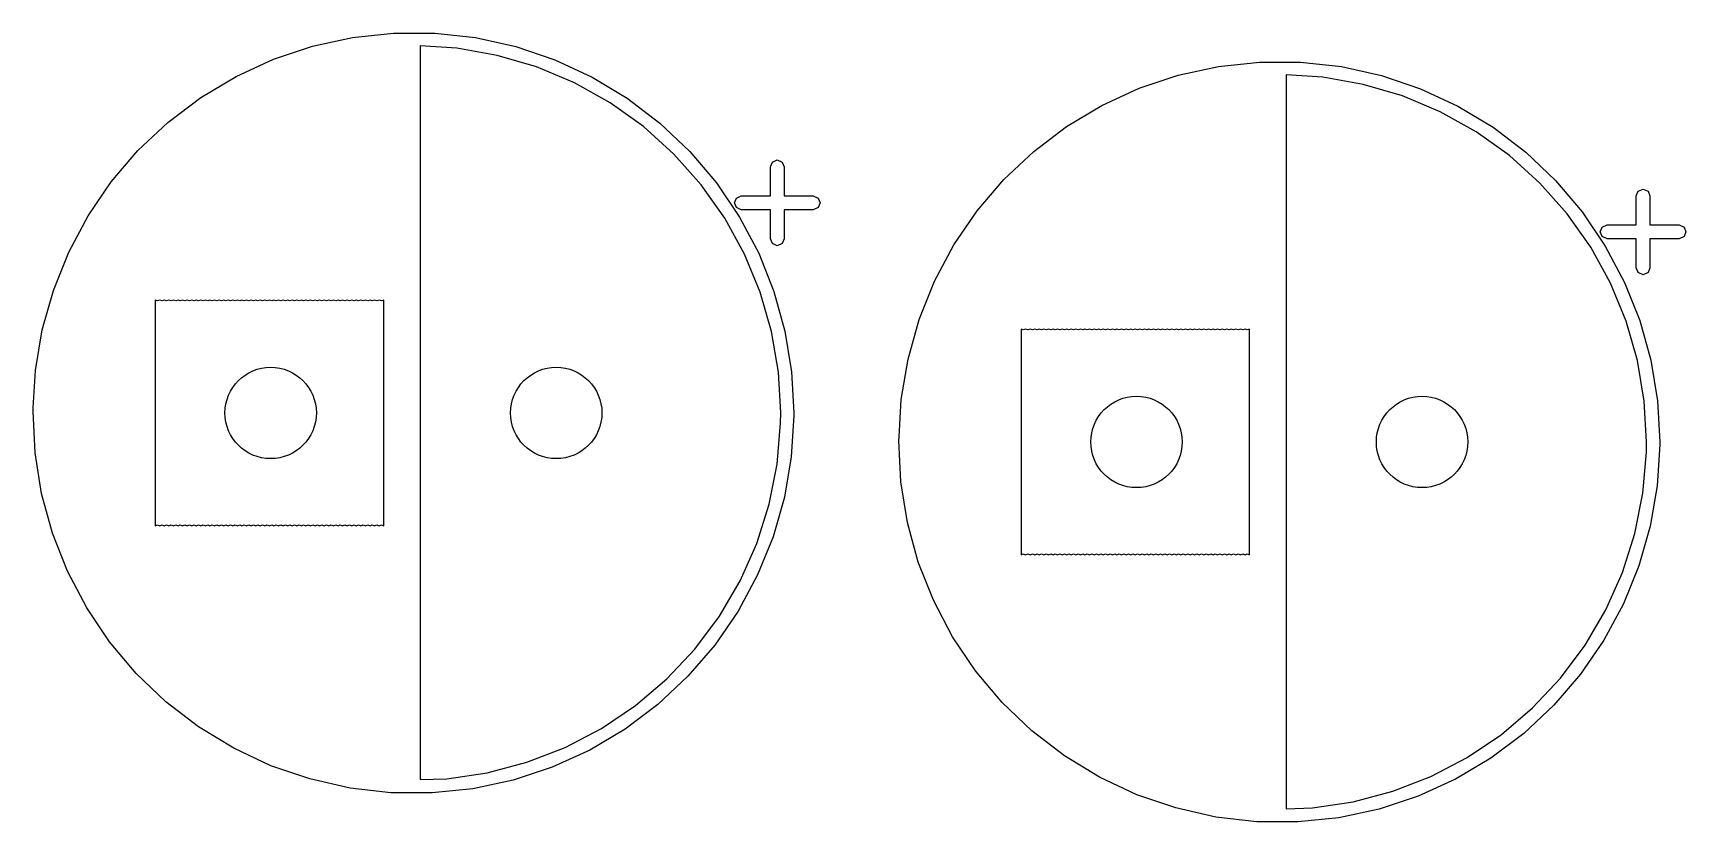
# Model space of a CAD drawing. Extents: x 88 to 116, y -225 to -45.
# Drawn here: x 94.48 to 108.95, y -195.1 to -188.19 of the extents above; entities that cross this region are included whole.
import ezdxf

# ---------------------------------------------------------------- set-up
doc = ezdxf.new("R2010")
doc.units = 0
doc.layers.add('BLACK', color=7, linetype='CONTINUOUS')

msp = doc.modelspace()

# ---------------------------------------------------------------- linework, layer by layer
at = {"layer": 'BLACK', "linetype": 'CONTINUOUS'}
for p, q in [((96.9257, -188.306), (97.2776, -188.229)), ((97.2776, -188.229), (97.6357, -188.191)), ((97.6357, -188.191), (97.9959, -188.191)), ((97.9959, -188.191), (98.3539, -188.231)), ((98.3539, -188.231), (98.7055, -188.309)), ((96.5841, -188.42), (96.9257, -188.306)), ((98.1907, -188.324), (97.87, -188.303)), ((97.87, -188.303), (97.87, -194.726)), ((98.5442, -188.386), (98.1907, -188.324)), ((98.8885, -188.487), (98.5442, -188.386)), ((98.7055, -188.309), (99.0467, -188.424)), ((96.2569, -188.57), (96.5841, -188.42)), ((99.2194, -188.626), (98.8885, -188.487)), ((99.0467, -188.424), (99.3733, -188.576)), ((104.506, -188.56), (104.858, -188.483)), ((104.858, -188.483), (105.216, -188.445)), ((105.216, -188.445), (105.576, -188.445)), ((105.576, -188.445), (105.934, -188.485)), ((105.934, -188.485), (106.286, -188.563)), ((95.9479, -188.755), (96.2569, -188.57)), ((99.5327, -188.801), (99.2194, -188.626)), ((99.3733, -188.576), (99.6817, -188.762)), ((103.837, -188.824), (104.164, -188.674)), ((104.164, -188.674), (104.506, -188.56)), ((105.771, -188.578), (105.45, -188.557)), ((105.45, -188.557), (105.45, -194.98)), ((106.124, -188.64), (105.771, -188.578)), ((106.468, -188.741), (106.124, -188.64)), ((106.286, -188.563), (106.627, -188.678)), ((106.627, -188.678), (106.953, -188.83)), ((95.6606, -188.973), (95.9479, -188.755)), ((99.8246, -189.01), (99.5327, -188.801)), ((99.6817, -188.762), (99.9682, -188.98)), ((103.528, -189.009), (103.837, -188.824)), ((106.799, -188.88), (106.468, -188.741)), ((106.953, -188.83), (107.262, -189.016)), ((95.3985, -189.22), (95.6606, -188.973)), ((107.113, -189.055), (106.799, -188.88)), ((100.091, -189.251), (99.8246, -189.01)), ((99.9682, -188.98), (100.229, -189.228)), ((103.241, -189.227), (103.528, -189.009)), ((107.405, -189.264), (107.113, -189.055)), ((107.262, -189.016), (107.548, -189.234)), ((95.1646, -189.493), (95.3985, -189.22)), ((100.33, -189.519), (100.091, -189.251)), ((100.229, -189.228), (100.462, -189.503)), ((102.979, -189.474), (103.241, -189.227)), ((107.671, -189.505), (107.405, -189.264)), ((107.548, -189.234), (107.809, -189.482)), ((100.935, -189.362), (100.953, -189.32)), ((100.935, -189.617), (100.935, -189.362)), ((100.953, -189.32), (100.995, -189.302)), ((100.995, -189.302), (101.038, -189.32)), ((101.038, -189.32), (101.055, -189.362)), ((101.055, -189.362), (101.055, -189.617)), ((94.9616, -189.791), (95.1646, -189.493)), ((100.537, -189.812), (100.33, -189.519)), ((100.462, -189.503), (100.664, -189.801)), ((102.745, -189.747), (102.979, -189.474)), ((107.91, -189.773), (107.671, -189.505)), ((107.809, -189.482), (108.042, -189.757)), ((108.533, -189.574), (108.575, -189.556)), ((108.575, -189.556), (108.618, -189.574)), ((100.62, -189.677), (100.638, -189.635)), ((100.638, -189.719), (100.62, -189.677)), ((100.638, -189.635), (100.68, -189.617)), ((100.68, -189.617), (100.935, -189.617)), ((101.055, -189.617), (101.31, -189.617)), ((101.31, -189.617), (101.353, -189.635)), ((101.353, -189.635), (101.37, -189.677)), ((101.37, -189.677), (101.353, -189.719)), ((108.515, -189.616), (108.533, -189.574)), ((108.515, -189.871), (108.515, -189.616)), ((108.618, -189.574), (108.635, -189.616)), ((108.635, -189.616), (108.635, -189.871)), ((94.792, -190.109), (94.9616, -189.791)), ((100.709, -190.127), (100.537, -189.812)), ((100.68, -189.737), (100.638, -189.719)), ((100.664, -189.801), (100.833, -190.119)), ((100.935, -189.737), (100.68, -189.737)), ((100.935, -189.992), (100.935, -189.737)), ((101.31, -189.737), (101.055, -189.737)), ((101.055, -189.737), (101.055, -189.992)), ((101.353, -189.719), (101.31, -189.737)), ((102.542, -190.045), (102.745, -189.747)), ((108.117, -190.066), (107.91, -189.773)), ((108.042, -189.757), (108.244, -190.055)), ((108.2, -189.931), (108.218, -189.889)), ((108.218, -189.973), (108.2, -189.931)), ((108.218, -189.889), (108.26, -189.871)), ((108.26, -189.991), (108.218, -189.973)), ((108.26, -189.871), (108.515, -189.871)), ((108.515, -189.991), (108.26, -189.991)), ((108.515, -190.246), (108.515, -189.991)), ((108.635, -189.871), (108.89, -189.871)), ((108.89, -189.991), (108.635, -189.991)), ((108.635, -189.991), (108.635, -190.246)), ((108.89, -189.871), (108.933, -189.889)), ((108.933, -189.973), (108.89, -189.991)), ((108.933, -189.889), (108.95, -189.931)), ((108.95, -189.931), (108.933, -189.973)), ((94.6577, -190.443), (94.792, -190.109)), ((100.846, -190.459), (100.709, -190.127)), ((100.833, -190.119), (100.966, -190.454)), ((100.953, -190.034), (100.935, -189.992)), ((100.995, -190.052), (100.953, -190.034)), ((101.038, -190.034), (100.995, -190.052)), ((101.055, -189.992), (101.038, -190.034)), ((102.372, -190.363), (102.542, -190.045)), ((108.289, -190.381), (108.117, -190.066)), ((108.244, -190.055), (108.413, -190.373)), ((108.533, -190.288), (108.515, -190.246)), ((108.635, -190.246), (108.618, -190.288)), ((102.238, -190.697), (102.372, -190.363)), ((108.426, -190.713), (108.289, -190.381)), ((108.413, -190.373), (108.546, -190.708)), ((108.575, -190.306), (108.533, -190.288)), ((108.618, -190.288), (108.575, -190.306)), ((94.5602, -190.79), (94.6577, -190.443)), ((95.569, -190.536), (95.549, -190.528)), ((95.549, -190.528), (95.549, -192.504)), ((95.589, -190.528), (95.569, -190.536)), ((95.609, -190.536), (95.589, -190.528)), ((95.629, -190.528), (95.609, -190.536)), ((95.649, -190.536), (95.629, -190.528)), ((95.669, -190.528), (95.649, -190.536)), ((95.689, -190.536), (95.669, -190.528)), ((95.709, -190.528), (95.689, -190.536)), ((95.729, -190.536), (95.709, -190.528)), ((95.749, -190.528), (95.729, -190.536)), ((95.769, -190.536), (95.749, -190.528)), ((95.789, -190.528), (95.769, -190.536)), ((95.809, -190.536), (95.789, -190.528)), ((95.829, -190.528), (95.809, -190.536)), ((95.849, -190.536), (95.829, -190.528)), ((95.869, -190.528), (95.849, -190.536)), ((95.889, -190.536), (95.869, -190.528)), ((95.909, -190.528), (95.889, -190.536)), ((95.929, -190.536), (95.909, -190.528)), ((95.949, -190.528), (95.929, -190.536)), ((95.969, -190.536), (95.949, -190.528)), ((95.989, -190.528), (95.969, -190.536)), ((96.009, -190.536), (95.989, -190.528)), ((96.029, -190.528), (96.009, -190.536)), ((96.049, -190.536), (96.029, -190.528)), ((96.069, -190.528), (96.049, -190.536)), ((96.089, -190.536), (96.069, -190.528)), ((96.109, -190.528), (96.089, -190.536)), ((96.129, -190.536), (96.109, -190.528)), ((96.149, -190.528), (96.129, -190.536)), ((96.169, -190.536), (96.149, -190.528)), ((96.189, -190.528), (96.169, -190.536)), ((96.209, -190.536), (96.189, -190.528)), ((96.229, -190.528), (96.209, -190.536)), ((96.249, -190.536), (96.229, -190.528)), ((96.269, -190.528), (96.249, -190.536)), ((96.289, -190.536), (96.269, -190.528)), ((96.309, -190.528), (96.289, -190.536)), ((96.329, -190.536), (96.309, -190.528)), ((96.349, -190.528), (96.329, -190.536)), ((96.369, -190.536), (96.349, -190.528)), ((96.389, -190.528), (96.369, -190.536)), ((96.409, -190.536), (96.389, -190.528)), ((96.429, -190.528), (96.409, -190.536)), ((96.449, -190.536), (96.429, -190.528)), ((96.469, -190.528), (96.449, -190.536)), ((96.489, -190.536), (96.469, -190.528)), ((96.509, -190.528), (96.489, -190.536)), ((96.529, -190.536), (96.509, -190.528)), ((96.549, -190.528), (96.529, -190.536)), ((96.569, -190.536), (96.549, -190.528)), ((96.589, -190.528), (96.569, -190.536)), ((96.609, -190.536), (96.589, -190.528)), ((96.629, -190.528), (96.609, -190.536)), ((96.649, -190.536), (96.629, -190.528)), ((96.669, -190.528), (96.649, -190.536)), ((96.689, -190.536), (96.669, -190.528)), ((96.709, -190.528), (96.689, -190.536)), ((96.729, -190.536), (96.709, -190.528)), ((96.749, -190.528), (96.729, -190.536)), ((96.769, -190.536), (96.749, -190.528)), ((96.789, -190.528), (96.769, -190.536)), ((96.809, -190.536), (96.789, -190.528)), ((96.829, -190.528), (96.809, -190.536)), ((96.849, -190.536), (96.829, -190.528)), ((96.869, -190.528), (96.849, -190.536)), ((96.889, -190.536), (96.869, -190.528)), ((96.909, -190.528), (96.889, -190.536)), ((96.929, -190.536), (96.909, -190.528)), ((96.949, -190.528), (96.929, -190.536)), ((96.969, -190.536), (96.949, -190.528)), ((96.989, -190.528), (96.969, -190.536)), ((97.009, -190.536), (96.989, -190.528)), ((97.029, -190.528), (97.009, -190.536)), ((97.049, -190.536), (97.029, -190.528)), ((97.069, -190.528), (97.049, -190.536)), ((97.089, -190.536), (97.069, -190.528)), ((97.1095, -190.528), (97.089, -190.536)), ((97.13, -190.536), (97.1095, -190.528)), ((97.15, -190.528), (97.13, -190.536)), ((97.17, -190.536), (97.15, -190.528)), ((97.19, -190.528), (97.17, -190.536)), ((97.21, -190.536), (97.19, -190.528)), ((97.23, -190.528), (97.21, -190.536)), ((97.25, -190.536), (97.23, -190.528)), ((97.27, -190.528), (97.25, -190.536)), ((97.29, -190.536), (97.27, -190.528)), ((97.31, -190.528), (97.29, -190.536)), ((97.33, -190.536), (97.31, -190.528)), ((97.35, -190.528), (97.33, -190.536)), ((97.37, -190.536), (97.35, -190.528)), ((97.39, -190.528), (97.37, -190.536)), ((97.41, -190.536), (97.39, -190.528)), ((97.43, -190.528), (97.41, -190.536)), ((97.45, -190.536), (97.43, -190.528)), ((97.47, -190.528), (97.45, -190.536)), ((97.49, -190.536), (97.47, -190.528)), ((97.51, -190.528), (97.49, -190.536)), ((97.53, -190.536), (97.51, -190.528)), ((97.55, -190.528), (97.53, -190.536)), ((97.55, -192.504), (97.55, -190.528)), ((100.945, -190.804), (100.846, -190.459)), ((100.966, -190.454), (101.062, -190.801)), ((102.14, -191.044), (102.238, -190.697)), ((108.525, -191.058), (108.426, -190.713)), ((108.546, -190.708), (108.642, -191.055)), ((94.5008, -191.145), (94.5602, -190.79)), ((101.005, -191.158), (100.945, -190.804)), ((101.062, -190.801), (101.121, -191.156)), ((103.149, -190.79), (103.129, -190.782)), ((103.129, -190.782), (103.129, -192.758)), ((103.169, -190.782), (103.149, -190.79)), ((103.189, -190.79), (103.169, -190.782)), ((103.209, -190.782), (103.189, -190.79)), ((103.229, -190.79), (103.209, -190.782)), ((103.249, -190.782), (103.229, -190.79)), ((103.269, -190.79), (103.249, -190.782)), ((103.289, -190.782), (103.269, -190.79)), ((103.309, -190.79), (103.289, -190.782)), ((103.329, -190.782), (103.309, -190.79)), ((103.349, -190.79), (103.329, -190.782)), ((103.369, -190.782), (103.349, -190.79)), ((103.389, -190.79), (103.369, -190.782)), ((103.409, -190.782), (103.389, -190.79)), ((103.429, -190.79), (103.409, -190.782)), ((103.449, -190.782), (103.429, -190.79)), ((103.469, -190.79), (103.449, -190.782)), ((103.489, -190.782), (103.469, -190.79)), ((103.509, -190.79), (103.489, -190.782)), ((103.529, -190.782), (103.509, -190.79)), ((103.549, -190.79), (103.529, -190.782)), ((103.569, -190.782), (103.549, -190.79)), ((103.589, -190.79), (103.569, -190.782)), ((103.609, -190.782), (103.589, -190.79)), ((103.629, -190.79), (103.609, -190.782)), ((103.649, -190.782), (103.629, -190.79)), ((103.669, -190.79), (103.649, -190.782)), ((103.689, -190.782), (103.669, -190.79)), ((103.709, -190.79), (103.689, -190.782)), ((103.729, -190.782), (103.709, -190.79)), ((103.749, -190.79), (103.729, -190.782)), ((103.769, -190.782), (103.749, -190.79)), ((103.789, -190.79), (103.769, -190.782)), ((103.809, -190.782), (103.789, -190.79)), ((103.829, -190.79), (103.809, -190.782)), ((103.849, -190.782), (103.829, -190.79)), ((103.869, -190.79), (103.849, -190.782)), ((103.889, -190.782), (103.869, -190.79)), ((103.909, -190.79), (103.889, -190.782)), ((103.929, -190.782), (103.909, -190.79)), ((103.949, -190.79), (103.929, -190.782)), ((103.969, -190.782), (103.949, -190.79)), ((103.989, -190.79), (103.969, -190.782)), ((104.009, -190.782), (103.989, -190.79)), ((104.029, -190.79), (104.009, -190.782)), ((104.049, -190.782), (104.029, -190.79)), ((104.069, -190.79), (104.049, -190.782)), ((104.089, -190.782), (104.069, -190.79)), ((104.109, -190.79), (104.089, -190.782)), ((104.129, -190.782), (104.109, -190.79)), ((104.149, -190.79), (104.129, -190.782)), ((104.169, -190.782), (104.149, -190.79)), ((104.189, -190.79), (104.169, -190.782)), ((104.209, -190.782), (104.189, -190.79)), ((104.229, -190.79), (104.209, -190.782)), ((104.249, -190.782), (104.229, -190.79)), ((104.269, -190.79), (104.249, -190.782)), ((104.289, -190.782), (104.269, -190.79)), ((104.309, -190.79), (104.289, -190.782)), ((104.329, -190.782), (104.309, -190.79)), ((104.349, -190.79), (104.329, -190.782)), ((104.369, -190.782), (104.349, -190.79)), ((104.389, -190.79), (104.369, -190.782)), ((104.409, -190.782), (104.389, -190.79)), ((104.429, -190.79), (104.409, -190.782)), ((104.449, -190.782), (104.429, -190.79)), ((104.469, -190.79), (104.449, -190.782)), ((104.489, -190.782), (104.469, -190.79)), ((104.509, -190.79), (104.489, -190.782)), ((104.529, -190.782), (104.509, -190.79)), ((104.549, -190.79), (104.529, -190.782)), ((104.569, -190.782), (104.549, -190.79)), ((104.589, -190.79), (104.569, -190.782)), ((104.609, -190.782), (104.589, -190.79)), ((104.629, -190.79), (104.609, -190.782)), ((104.649, -190.782), (104.629, -190.79)), ((104.669, -190.79), (104.649, -190.782)), ((104.689, -190.782), (104.669, -190.79)), ((104.71, -190.79), (104.689, -190.782)), ((104.73, -190.782), (104.71, -190.79)), ((104.75, -190.79), (104.73, -190.782)), ((104.77, -190.782), (104.75, -190.79)), ((104.79, -190.79), (104.77, -190.782)), ((104.81, -190.782), (104.79, -190.79)), ((104.83, -190.79), (104.81, -190.782)), ((104.85, -190.782), (104.83, -190.79)), ((104.87, -190.79), (104.85, -190.782)), ((104.89, -190.782), (104.87, -190.79)), ((104.91, -190.79), (104.89, -190.782)), ((104.93, -190.782), (104.91, -190.79)), ((104.95, -190.79), (104.93, -190.782)), ((104.97, -190.782), (104.95, -190.79)), ((104.99, -190.79), (104.97, -190.782)), ((105.01, -190.782), (104.99, -190.79)), ((105.03, -190.79), (105.01, -190.782)), ((105.05, -190.782), (105.03, -190.79)), ((105.07, -190.79), (105.05, -190.782)), ((105.09, -190.782), (105.07, -190.79)), ((105.11, -190.79), (105.09, -190.782)), ((105.13, -190.782), (105.11, -190.79)), ((105.13, -192.758), (105.13, -190.782)), ((94.4819, -191.471), (94.5008, -191.145)), ((102.081, -191.399), (102.14, -191.044)), ((108.585, -191.412), (108.525, -191.058)), ((108.642, -191.055), (108.701, -191.41)), ((101.025, -191.516), (101.005, -191.158)), ((101.121, -191.156), (101.14, -191.516)), ((102.062, -191.725), (102.081, -191.399)), ((108.605, -191.77), (108.585, -191.412)), ((108.701, -191.41), (108.72, -191.77)), ((94.48, -191.504), (94.4819, -191.471)), ((94.4982, -191.864), (94.48, -191.504)), ((101.024, -191.606), (101.025, -191.516)), ((101.14, -191.539), (101.118, -191.899)), ((101.14, -191.516), (101.14, -191.539)), ((100.994, -191.963), (101.024, -191.606)), ((102.06, -191.758), (102.062, -191.725)), ((94.5552, -192.22), (94.4982, -191.864)), ((102.078, -192.118), (102.06, -191.758)), ((108.574, -192.217), (108.604, -191.86)), ((108.604, -191.86), (108.605, -191.77)), ((108.72, -191.793), (108.698, -192.153)), ((108.72, -191.77), (108.72, -191.793)), ((100.924, -192.316), (100.994, -191.963)), ((101.118, -191.899), (101.057, -192.254)), ((102.135, -192.474), (102.078, -192.118)), ((108.698, -192.153), (108.637, -192.508)), ((94.6502, -192.567), (94.5552, -192.22)), ((101.057, -192.254), (100.959, -192.6)), ((108.504, -192.57), (108.574, -192.217)), ((100.816, -192.658), (100.924, -192.316)), ((94.7822, -192.902), (94.6502, -192.567)), ((95.549, -192.504), (95.569, -192.496)), ((95.569, -192.496), (95.589, -192.504)), ((95.589, -192.504), (95.609, -192.496)), ((95.609, -192.496), (95.629, -192.504)), ((95.629, -192.504), (95.649, -192.496)), ((95.649, -192.496), (95.669, -192.504)), ((95.669, -192.504), (95.689, -192.496)), ((95.689, -192.496), (95.709, -192.504)), ((95.709, -192.504), (95.729, -192.496)), ((95.729, -192.496), (95.749, -192.504)), ((95.749, -192.504), (95.769, -192.496)), ((95.769, -192.496), (95.789, -192.504)), ((95.789, -192.504), (95.809, -192.496)), ((95.809, -192.496), (95.829, -192.504)), ((95.829, -192.504), (95.849, -192.496)), ((95.849, -192.496), (95.869, -192.504)), ((95.869, -192.504), (95.889, -192.496)), ((95.889, -192.496), (95.909, -192.504)), ((95.909, -192.504), (95.929, -192.496)), ((95.929, -192.496), (95.949, -192.504)), ((95.949, -192.504), (95.969, -192.496)), ((95.969, -192.496), (95.989, -192.504)), ((95.989, -192.504), (96.009, -192.496)), ((96.009, -192.496), (96.029, -192.504)), ((96.029, -192.504), (96.049, -192.496)), ((96.049, -192.496), (96.069, -192.504)), ((96.069, -192.504), (96.089, -192.496)), ((96.089, -192.496), (96.109, -192.504)), ((96.109, -192.504), (96.129, -192.496)), ((96.129, -192.496), (96.149, -192.504)), ((96.149, -192.504), (96.169, -192.496)), ((96.169, -192.496), (96.189, -192.504)), ((96.189, -192.504), (96.209, -192.496)), ((96.209, -192.496), (96.229, -192.504)), ((96.229, -192.504), (96.249, -192.496)), ((96.249, -192.496), (96.269, -192.504)), ((96.269, -192.504), (96.289, -192.496)), ((96.289, -192.496), (96.309, -192.504)), ((96.309, -192.504), (96.329, -192.496)), ((96.329, -192.496), (96.349, -192.504)), ((96.349, -192.504), (96.369, -192.496)), ((96.369, -192.496), (96.389, -192.504)), ((96.389, -192.504), (96.409, -192.496)), ((96.409, -192.496), (96.429, -192.504)), ((96.429, -192.504), (96.449, -192.496)), ((96.449, -192.496), (96.469, -192.504)), ((96.469, -192.504), (96.489, -192.496)), ((96.489, -192.496), (96.509, -192.504)), ((96.509, -192.504), (96.529, -192.496)), ((96.529, -192.496), (96.549, -192.504)), ((96.549, -192.504), (96.569, -192.496)), ((96.569, -192.496), (96.589, -192.504)), ((96.589, -192.504), (96.609, -192.496)), ((96.609, -192.496), (96.629, -192.504)), ((96.629, -192.504), (96.649, -192.496)), ((96.649, -192.496), (96.669, -192.504)), ((96.669, -192.504), (96.689, -192.496)), ((96.689, -192.496), (96.709, -192.504)), ((96.709, -192.504), (96.729, -192.496)), ((96.729, -192.496), (96.749, -192.504)), ((96.749, -192.504), (96.769, -192.496)), ((96.769, -192.496), (96.789, -192.504)), ((96.789, -192.504), (96.809, -192.496)), ((96.809, -192.496), (96.829, -192.504)), ((96.829, -192.504), (96.849, -192.496)), ((96.849, -192.496), (96.869, -192.504)), ((96.869, -192.504), (96.889, -192.496)), ((96.889, -192.496), (96.909, -192.504)), ((96.909, -192.504), (96.929, -192.496)), ((96.929, -192.496), (96.949, -192.504)), ((96.949, -192.504), (96.969, -192.496)), ((96.969, -192.496), (96.989, -192.504)), ((96.989, -192.504), (97.009, -192.496)), ((97.009, -192.496), (97.029, -192.504)), ((97.029, -192.504), (97.049, -192.496)), ((97.049, -192.496), (97.069, -192.504)), ((97.069, -192.504), (97.089, -192.496)), ((97.089, -192.496), (97.1095, -192.504)), ((97.1095, -192.504), (97.13, -192.496)), ((97.13, -192.496), (97.15, -192.504)), ((97.15, -192.504), (97.17, -192.496)), ((97.17, -192.496), (97.19, -192.504)), ((97.19, -192.504), (97.21, -192.496)), ((97.21, -192.496), (97.23, -192.504)), ((97.23, -192.504), (97.25, -192.496)), ((97.25, -192.496), (97.27, -192.504)), ((97.27, -192.504), (97.29, -192.496)), ((97.29, -192.496), (97.31, -192.504)), ((97.31, -192.504), (97.33, -192.496)), ((97.33, -192.496), (97.35, -192.504)), ((97.35, -192.504), (97.37, -192.496)), ((97.37, -192.496), (97.39, -192.504)), ((97.39, -192.504), (97.41, -192.496)), ((97.41, -192.496), (97.43, -192.504)), ((97.43, -192.504), (97.45, -192.496)), ((97.45, -192.496), (97.47, -192.504)), ((97.47, -192.504), (97.49, -192.496)), ((97.49, -192.496), (97.51, -192.504)), ((97.51, -192.504), (97.53, -192.496)), ((97.53, -192.496), (97.55, -192.504)), ((102.23, -192.821), (102.135, -192.474)), ((108.396, -192.912), (108.504, -192.57)), ((108.637, -192.508), (108.539, -192.854)), ((100.67, -192.986), (100.816, -192.658)), ((100.959, -192.6), (100.823, -192.934)), ((102.362, -193.156), (102.23, -192.821)), ((103.129, -192.758), (103.149, -192.75)), ((103.149, -192.75), (103.169, -192.758)), ((103.169, -192.758), (103.189, -192.75)), ((103.189, -192.75), (103.209, -192.758)), ((103.209, -192.758), (103.229, -192.75)), ((103.229, -192.75), (103.249, -192.758)), ((103.249, -192.758), (103.269, -192.75)), ((103.269, -192.75), (103.289, -192.758)), ((103.289, -192.758), (103.309, -192.75)), ((103.309, -192.75), (103.329, -192.758)), ((103.329, -192.758), (103.349, -192.75)), ((103.349, -192.75), (103.369, -192.758)), ((103.369, -192.758), (103.389, -192.75)), ((103.389, -192.75), (103.409, -192.758)), ((103.409, -192.758), (103.429, -192.75)), ((103.429, -192.75), (103.449, -192.758)), ((103.449, -192.758), (103.469, -192.75)), ((103.469, -192.75), (103.489, -192.758)), ((103.489, -192.758), (103.509, -192.75)), ((103.509, -192.75), (103.529, -192.758)), ((103.529, -192.758), (103.549, -192.75)), ((103.549, -192.75), (103.569, -192.758)), ((103.569, -192.758), (103.589, -192.75)), ((103.589, -192.75), (103.609, -192.758)), ((103.609, -192.758), (103.629, -192.75)), ((103.629, -192.75), (103.649, -192.758)), ((103.649, -192.758), (103.669, -192.75)), ((103.669, -192.75), (103.689, -192.758)), ((103.689, -192.758), (103.709, -192.75)), ((103.709, -192.75), (103.729, -192.758)), ((103.729, -192.758), (103.749, -192.75)), ((103.749, -192.75), (103.769, -192.758)), ((103.769, -192.758), (103.789, -192.75)), ((103.789, -192.75), (103.809, -192.758)), ((103.809, -192.758), (103.829, -192.75)), ((103.829, -192.75), (103.849, -192.758)), ((103.849, -192.758), (103.869, -192.75)), ((103.869, -192.75), (103.889, -192.758)), ((103.889, -192.758), (103.909, -192.75)), ((103.909, -192.75), (103.929, -192.758)), ((103.929, -192.758), (103.949, -192.75)), ((103.949, -192.75), (103.969, -192.758)), ((103.969, -192.758), (103.989, -192.75)), ((103.989, -192.75), (104.009, -192.758)), ((104.009, -192.758), (104.029, -192.75)), ((104.029, -192.75), (104.049, -192.758)), ((104.049, -192.758), (104.069, -192.75)), ((104.069, -192.75), (104.089, -192.758)), ((104.089, -192.758), (104.109, -192.75)), ((104.109, -192.75), (104.129, -192.758)), ((104.129, -192.758), (104.149, -192.75)), ((104.149, -192.75), (104.169, -192.758)), ((104.169, -192.758), (104.189, -192.75)), ((104.189, -192.75), (104.209, -192.758)), ((104.209, -192.758), (104.229, -192.75)), ((104.229, -192.75), (104.249, -192.758)), ((104.249, -192.758), (104.269, -192.75)), ((104.269, -192.75), (104.289, -192.758)), ((104.289, -192.758), (104.309, -192.75)), ((104.309, -192.75), (104.329, -192.758)), ((104.329, -192.758), (104.349, -192.75)), ((104.349, -192.75), (104.369, -192.758)), ((104.369, -192.758), (104.389, -192.75)), ((104.389, -192.75), (104.409, -192.758)), ((104.409, -192.758), (104.429, -192.75)), ((104.429, -192.75), (104.449, -192.758)), ((104.449, -192.758), (104.469, -192.75)), ((104.469, -192.75), (104.489, -192.758)), ((104.489, -192.758), (104.509, -192.75)), ((104.509, -192.75), (104.529, -192.758)), ((104.529, -192.758), (104.549, -192.75)), ((104.549, -192.75), (104.569, -192.758)), ((104.569, -192.758), (104.589, -192.75)), ((104.589, -192.75), (104.609, -192.758)), ((104.609, -192.758), (104.629, -192.75)), ((104.629, -192.75), (104.649, -192.758)), ((104.649, -192.758), (104.669, -192.75)), ((104.669, -192.75), (104.689, -192.758)), ((104.689, -192.758), (104.71, -192.75)), ((104.71, -192.75), (104.73, -192.758)), ((104.73, -192.758), (104.75, -192.75)), ((104.75, -192.75), (104.77, -192.758)), ((104.77, -192.758), (104.79, -192.75)), ((104.79, -192.75), (104.81, -192.758)), ((104.81, -192.758), (104.83, -192.75)), ((104.83, -192.75), (104.85, -192.758)), ((104.85, -192.758), (104.87, -192.75)), ((104.87, -192.75), (104.89, -192.758)), ((104.89, -192.758), (104.91, -192.75)), ((104.91, -192.75), (104.93, -192.758)), ((104.93, -192.758), (104.95, -192.75)), ((104.95, -192.75), (104.97, -192.758)), ((104.97, -192.758), (104.99, -192.75)), ((104.99, -192.75), (105.01, -192.758)), ((105.01, -192.758), (105.03, -192.75)), ((105.03, -192.75), (105.05, -192.758)), ((105.05, -192.758), (105.07, -192.75)), ((105.07, -192.75), (105.09, -192.758)), ((105.09, -192.758), (105.11, -192.75)), ((105.11, -192.75), (105.13, -192.758)), ((108.539, -192.854), (108.403, -193.188)), ((94.9497, -193.221), (94.7822, -192.902)), ((100.488, -193.295), (100.67, -192.986)), ((100.823, -192.934), (100.652, -193.251)), ((108.25, -193.24), (108.396, -192.912)), ((102.53, -193.475), (102.362, -193.156)), ((95.1505, -193.52), (94.9497, -193.221)), ((100.273, -193.583), (100.488, -193.295)), ((100.652, -193.251), (100.448, -193.548)), ((108.068, -193.549), (108.25, -193.24)), ((108.403, -193.188), (108.232, -193.505)), ((95.3825, -193.796), (95.1505, -193.52)), ((100.027, -193.844), (100.273, -193.583)), ((100.448, -193.548), (100.213, -193.821)), ((102.731, -193.774), (102.53, -193.475)), ((107.853, -193.837), (108.068, -193.549)), ((108.232, -193.505), (108.028, -193.802)), ((95.6429, -194.044), (95.3825, -193.796)), ((99.7538, -194.077), (100.027, -193.844)), ((100.213, -193.821), (99.9505, -194.067)), ((102.963, -194.05), (102.731, -193.774)), ((107.607, -194.098), (107.853, -193.837)), ((108.028, -193.802), (107.793, -194.075)), ((95.9287, -194.264), (95.6429, -194.044)), ((99.4562, -194.278), (99.7538, -194.077)), ((99.9505, -194.067), (99.6625, -194.283)), ((103.223, -194.298), (102.963, -194.05)), ((107.334, -194.331), (107.607, -194.098)), ((107.793, -194.075), (107.53, -194.321)), ((96.2364, -194.451), (95.9287, -194.264)), ((99.1382, -194.444), (99.4562, -194.278)), ((99.6625, -194.283), (99.3528, -194.467)), ((103.509, -194.518), (103.223, -194.298)), ((107.036, -194.532), (107.334, -194.331)), ((107.53, -194.321), (107.242, -194.537)), ((96.5626, -194.604), (96.2364, -194.451)), ((98.8035, -194.574), (99.1382, -194.444)), ((99.3528, -194.467), (99.025, -194.616)), ((96.9033, -194.72), (96.5626, -194.604)), ((98.4565, -194.665), (98.8035, -194.574)), ((99.025, -194.616), (98.6831, -194.73)), ((103.816, -194.705), (103.509, -194.518)), ((106.718, -194.698), (107.036, -194.532)), ((107.242, -194.537), (106.933, -194.721)), ((97.2547, -194.799), (96.9033, -194.72)), ((97.87, -194.726), (98.1014, -194.718)), ((98.1014, -194.718), (98.4565, -194.665)), ((98.6831, -194.73), (98.3309, -194.805)), ((104.143, -194.858), (103.816, -194.705)), ((106.384, -194.828), (106.718, -194.698)), ((106.933, -194.721), (106.605, -194.87)), ((97.6125, -194.84), (97.2547, -194.799)), ((97.9727, -194.842), (97.6125, -194.84)), ((98.3309, -194.805), (97.9727, -194.842)), ((104.483, -194.974), (104.143, -194.858)), ((106.036, -194.919), (106.384, -194.828)), ((106.605, -194.87), (106.263, -194.984)), ((104.835, -195.053), (104.483, -194.974)), ((105.193, -195.094), (104.835, -195.053)), ((105.45, -194.98), (105.681, -194.972)), ((105.681, -194.972), (106.036, -194.919)), ((106.263, -194.984), (105.911, -195.059)), ((105.553, -195.096), (105.193, -195.094)), ((105.911, -195.059), (105.553, -195.096))]:
    msp.add_line(p, q, dxfattribs=at)
at = {"layer": 'BLACK'}
for centre in [(96.56, -191.516), (99.06, -191.516), (104.14, -191.77), (106.64, -191.77)]:
    msp.add_circle(centre, 0.4, dxfattribs=at)

doc.saveas('drawing.dxf')
